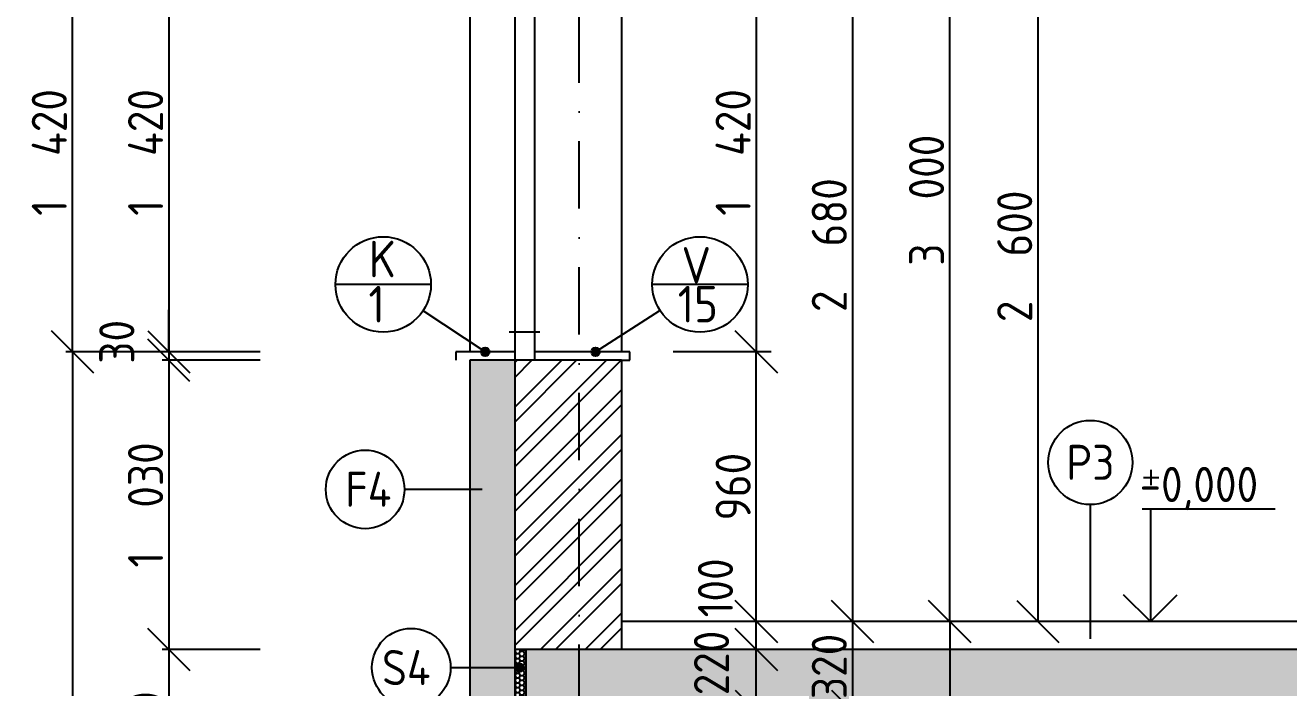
# Model space of a CAD drawing. Extents: x 3792242 to 5145247, y -1546315 to -1031918.
# Drawn here: x 3933995 to 3938496, y -1535880 to -1533521 of the extents above; entities that cross this region are included whole.
import ezdxf

# ---------------------------------------------------------------- set-up
doc = ezdxf.new("R2010")
doc.units = 0
doc.header["$MEASUREMENT"] = 0
doc.linetypes.add('BODKOCIARKOVANA_3', pattern=[5.6, 3, -1.3, 0, -1.3])
doc.layers.get('0').update_dxf_attribs({"linetype": 'CONTINUOUS'})
doc.layers.get('Defpoints').update_dxf_attribs({"color": 61, "linetype": 'CONTINUOUS'})
for name, color, linetype in [('KÓTY', 4, 'CONTINUOUS'), ('MÚRY', 1, 'CONTINUOUS'), ('OKNÁ', 143, 'CONTINUOUS'), ('osi', 253, 'CONTINUOUS'), ('TENKÁ', 7, 'CONTINUOUS'), ('ŠRAFY', 82, 'CONTINUOUS'), ('šrafy-múry', 8, 'CONTINUOUS')]:
    doc.layers.add(name, color=color, linetype=linetype)
doc.styles.add('STYLE1', font='isocp.shx')
doc.dimstyles.new('STANDARD-50', dxfattribs={"dimtxt": 125, "dimasz": 150, "dimexe": 10, "dimexo": 200, "dimgap": 20, "dimtad": 1, "dimdsep": 46, "dimlunit": 6, "dimtxsty": 'STYLE1', "dimblk1": 'OBLIQUE', "dimblk2": 'OBLIQUE', "dimsah": 1, "dimcen": 2.5, "dimse1": 1, "dimse2": 1, "dimadec": 0, "dimazin": 0, "dimtfac": 1, "dimtmove": 1, "dimatfit": 3, "dimldrblk": 'OBLIQUE', "dimfxl": 1, "dimtolj": 1, "dimtzin": 0, "dimarcsym": 0})

# ---------------------------------------------------------------- blocks, each defined once
blk = doc.blocks.new('_OBLIQUE')
at = {"color": 0, "linetype": 'ByBlock'}
blk.add_line((-0.5, -0.5), (0.5, 0.5), dxfattribs=at)
blk = doc.blocks.new('*D32093')
at = {"layer": 'Defpoints', "color": 0}
for p in [(3936119, -1533263.8), (3936119, -1534683.8), (3936599.5, -1534683.8)]:
    blk.add_point(p, dxfattribs=at)
at = {"layer": 'KÓTY', "color": 0, "lineweight": -2, "ltscale": 0.25}
blk.add_line((3936599.5, -1533263.8), (3936599.5, -1534683.8), dxfattribs=at)
at = {"layer": 'KÓTY', "color": 0, "linetype": 'ByBlock', "lineweight": -2, "xscale": 150, "yscale": 150, "zscale": 150}
for p, rotation in [((3936599.5, -1533263.8), 90), ((3936599.5, -1534683.8), 270)]:
    blk.add_blockref('_OBLIQUE', p, dxfattribs=dict(at, rotation=rotation))
at = {"layer": 'KÓTY', "color": 0, "insert": (3936517, -1533973.8), "char_height": 125, "attachment_point": 5, "rotation": 90, "style": 'STYLE1'}
blk.add_mtext('\\A1;1ﾠ420', dxfattribs=at)
blk = doc.blocks.new('*D32098')
at = {"layer": 'Defpoints', "color": 0}
for p in [(3936599.5, -1534683.8), (3936599.5, -1534683.8), (3936599.5, -1535643.8)]:
    blk.add_point(p, dxfattribs=at)
at = {"layer": 'KÓTY', "color": 0, "lineweight": -2, "ltscale": 0.25}
blk.add_line((3936599.5, -1535643.8), (3936599.5, -1534683.8), dxfattribs=at)
at = {"layer": 'KÓTY', "color": 0, "linetype": 'ByBlock', "lineweight": -2, "xscale": 150, "yscale": 150, "zscale": 150}
for p, rotation in [((3936599.5, -1534683.8), 90), ((3936599.5, -1535643.8), 270)]:
    blk.add_blockref('_OBLIQUE', p, dxfattribs=dict(at, rotation=rotation))
at = {"layer": 'KÓTY', "color": 0, "insert": (3936517, -1535163.8), "char_height": 125, "attachment_point": 5, "rotation": 90, "style": 'STYLE1'}
blk.add_mtext('\\A1;960', dxfattribs=at)
blk = doc.blocks.new('*D32103')
at = {"layer": 'Defpoints', "color": 0}
for p in [(3936119, -1535743.8), (3936599.5, -1535743.8), (3936119, -1535963.8)]:
    blk.add_point(p, dxfattribs=at)
at = {"layer": 'KÓTY', "color": 0, "lineweight": -2, "ltscale": 0.25}
blk.add_line((3936599.5, -1535963.8), (3936599.5, -1535743.8), dxfattribs=at)
at = {"layer": 'KÓTY', "color": 0, "linetype": 'ByBlock', "lineweight": -2, "xscale": 150, "yscale": 150, "zscale": 150}
for p, rotation in [((3936599.5, -1535743.8), 90), ((3936599.5, -1535963.8), 270)]:
    blk.add_blockref('_OBLIQUE', p, dxfattribs=dict(at, rotation=rotation))
at = {"layer": 'KÓTY', "color": 0, "insert": (3936440, -1535791.5), "char_height": 125, "attachment_point": 5, "rotation": 90, "style": 'STYLE1'}
blk.add_mtext('\\A1;220', dxfattribs=at)
blk = doc.blocks.new('*D32104')
at = {"layer": 'Defpoints', "color": 0}
for p in [(3936599.5, -1535643.8), (3936599.5, -1535643.8), (3936599.5, -1535743.8)]:
    blk.add_point(p, dxfattribs=at)
at = {"layer": 'KÓTY', "color": 0, "lineweight": -2, "ltscale": 0.25}
blk.add_line((3936599.5, -1535743.8), (3936599.5, -1535643.8), dxfattribs=at)
at = {"layer": 'KÓTY', "color": 0, "linetype": 'ByBlock', "lineweight": -2, "xscale": 150, "yscale": 150, "zscale": 150}
for p, rotation in [((3936599.5, -1535643.8), 90), ((3936599.5, -1535743.8), 270)]:
    blk.add_blockref('_OBLIQUE', p, dxfattribs=dict(at, rotation=rotation))
at = {"layer": 'KÓTY', "color": 0, "insert": (3936454, -1535524), "char_height": 125, "attachment_point": 5, "rotation": 90, "style": 'STYLE1'}
blk.add_mtext('\\A1;100', dxfattribs=at)
blk = doc.blocks.new('*D32111')
at = {"layer": 'Defpoints', "color": 0}
for p in [(3936599.5, -1532963.8), (3936599.5, -1535643.8), (3936942, -1535643.8)]:
    blk.add_point(p, dxfattribs=at)
at = {"layer": 'KÓTY', "color": 0, "lineweight": -2, "ltscale": 0.25}
blk.add_line((3936942, -1532963.8), (3936942, -1535643.8), dxfattribs=at)
at = {"layer": 'KÓTY', "color": 0, "linetype": 'ByBlock', "lineweight": -2, "xscale": 150, "yscale": 150, "zscale": 150}
for p, rotation in [((3936942, -1532963.8), 90), ((3936942, -1535643.8), 270)]:
    blk.add_blockref('_OBLIQUE', p, dxfattribs=dict(at, rotation=rotation))
at = {"layer": 'KÓTY', "color": 0, "insert": (3936859.5, -1534303.8), "char_height": 125, "attachment_point": 5, "rotation": 90, "style": 'STYLE1'}
blk.add_mtext('\\A1;2ﾠ680', dxfattribs=at)
blk = doc.blocks.new('*D32112')
at = {"layer": 'Defpoints', "color": 0}
for p in [(3937263, -1533043.8), (3937263, -1535643.8), (3937602.5, -1535643.8)]:
    blk.add_point(p, dxfattribs=at)
at = {"layer": 'KÓTY', "color": 0, "lineweight": -2, "ltscale": 0.25}
blk.add_line((3937602.5, -1533043.8), (3937602.5, -1535643.8), dxfattribs=at)
at = {"layer": 'KÓTY', "color": 0, "linetype": 'ByBlock', "lineweight": -2, "xscale": 150, "yscale": 150, "zscale": 150}
for p, rotation in [((3937602.5, -1533043.8), 90), ((3937602.5, -1535643.8), 270)]:
    blk.add_blockref('_OBLIQUE', p, dxfattribs=dict(at, rotation=rotation))
at = {"layer": 'KÓTY', "color": 0, "insert": (3937520, -1534343.8), "char_height": 125, "attachment_point": 5, "rotation": 90, "style": 'STYLE1'}
blk.add_mtext('\\A1;2ﾠ600', dxfattribs=at)
blk = doc.blocks.new('*D32114')
at = {"layer": 'Defpoints', "color": 0}
for p in [(3936954.5, -1532643.8), (3937288.5, -1532643.8), (3936954.5, -1535643.8)]:
    blk.add_point(p, dxfattribs=at)
at = {"layer": 'KÓTY', "color": 0, "lineweight": -2, "ltscale": 0.25}
blk.add_line((3937288.5, -1535643.8), (3937288.5, -1532643.8), dxfattribs=at)
at = {"layer": 'KÓTY', "color": 0, "linetype": 'ByBlock', "lineweight": -2, "xscale": 150, "yscale": 150, "zscale": 150}
for p, rotation in [((3937288.5, -1532643.8), 90), ((3937288.5, -1535643.8), 270)]:
    blk.add_blockref('_OBLIQUE', p, dxfattribs=dict(at, rotation=rotation))
at = {"layer": 'KÓTY', "color": 0, "insert": (3937206, -1534143.8), "char_height": 125, "attachment_point": 5, "rotation": 90, "style": 'STYLE1'}
blk.add_mtext('\\A1;3ﾠ000', dxfattribs=at)
blk = doc.blocks.new('*D32128')
at = {"layer": 'Defpoints', "color": 0}
for p in [(3936942, -1535643.8), (3936942, -1535963.8), (3936942, -1535963.8)]:
    blk.add_point(p, dxfattribs=at)
at = {"layer": 'KÓTY', "color": 0, "lineweight": -2, "ltscale": 0.25}
blk.add_line((3936942, -1535643.8), (3936942, -1535963.8), dxfattribs=at)
at = {"layer": 'KÓTY', "color": 0, "linetype": 'ByBlock', "lineweight": -2, "xscale": 150, "yscale": 150, "zscale": 150}
for p, rotation in [((3936942, -1535643.8), 90), ((3936942, -1535963.8), 270)]:
    blk.add_blockref('_OBLIQUE', p, dxfattribs=dict(at, rotation=rotation))
at = {"layer": 'KÓTY', "color": 0, "insert": (3936859.5, -1535803.8), "char_height": 125, "attachment_point": 5, "rotation": 90, "style": 'STYLE1'}
blk.add_mtext('\\A1;320', dxfattribs=at)
blk = doc.blocks.new('*D32133')
at = {"layer": 'Defpoints', "color": 0}
for p in [(3936119, -1535643.8), (3935989, -1539043.8), (3937288.5, -1539043.8)]:
    blk.add_point(p, dxfattribs=at)
at = {"layer": 'KÓTY', "color": 0, "lineweight": -2, "ltscale": 0.25}
blk.add_line((3937288.5, -1535643.8), (3937288.5, -1539043.8), dxfattribs=at)
at = {"layer": 'KÓTY', "color": 0, "linetype": 'ByBlock', "lineweight": -2, "xscale": 150, "yscale": 150, "zscale": 150}
for p, rotation in [((3937288.5, -1535643.8), 90), ((3937288.5, -1539043.8), 270)]:
    blk.add_blockref('_OBLIQUE', p, dxfattribs=dict(at, rotation=rotation))
at = {"layer": 'KÓTY', "color": 0, "insert": (3937206, -1537343.8), "char_height": 125, "attachment_point": 5, "rotation": 90, "style": 'STYLE1'}
blk.add_mtext('\\A1;3ﾠ400', dxfattribs=at)
blk = doc.blocks.new('*D49664')
at = {"layer": 'Defpoints', "color": 0}
for p in [(3936728.5, -1534683.8), (3934163.5, -1539133.8), (3936728.5, -1539133.8)]:
    blk.add_point(p, dxfattribs=at)
at = {"layer": 'KÓTY', "color": 0, "lineweight": -2, "ltscale": 0.25}
blk.add_line((3934163.5, -1534683.8), (3934163.5, -1539133.8), dxfattribs=at)
at = {"layer": 'KÓTY', "color": 0, "linetype": 'ByBlock', "lineweight": -2, "xscale": 150, "yscale": 150, "zscale": 150}
for p, rotation in [((3934163.5, -1534683.8), 90), ((3934163.5, -1539133.8), 270)]:
    blk.add_blockref('_OBLIQUE', p, dxfattribs=dict(at, rotation=rotation))
at = {"layer": 'KÓTY', "color": 0, "insert": (3934077.5, -1536179.5), "char_height": 125, "attachment_point": 5, "rotation": 90, "style": 'STYLE1'}
blk.add_mtext('\\A1;4ﾠ450', dxfattribs=at)
blk = doc.blocks.new('*D49665')
at = {"layer": 'Defpoints', "color": 0}
for p in [(3934163.5, -1533263.8), (3936728.5, -1533263.8), (3936728.5, -1534683.8)]:
    blk.add_point(p, dxfattribs=at)
at = {"layer": 'KÓTY', "color": 0, "lineweight": -2, "ltscale": 0.25}
blk.add_line((3934163.5, -1534683.8), (3934163.5, -1533263.8), dxfattribs=at)
at = {"layer": 'KÓTY', "color": 0, "linetype": 'ByBlock', "lineweight": -2, "xscale": 150, "yscale": 150, "zscale": 150}
for p, rotation in [((3934163.5, -1533263.8), 90), ((3934163.5, -1534683.8), 270)]:
    blk.add_blockref('_OBLIQUE', p, dxfattribs=dict(at, rotation=rotation))
at = {"layer": 'KÓTY', "color": 0, "insert": (3934081, -1533973.8), "char_height": 125, "attachment_point": 5, "rotation": 90, "style": 'STYLE1'}
blk.add_mtext('\\A1;1ﾠ420', dxfattribs=at)
blk = doc.blocks.new('*D49683')
at = {"layer": 'Defpoints', "color": 0}
for p in [(3936958.5, -1533263.8), (3934506.5, -1534683.8), (3936958.5, -1534683.8)]:
    blk.add_point(p, dxfattribs=at)
at = {"layer": 'KÓTY', "color": 0, "lineweight": -2, "ltscale": 0.25}
blk.add_line((3934506.5, -1533263.8), (3934506.5, -1534683.8), dxfattribs=at)
at = {"layer": 'KÓTY', "color": 0, "linetype": 'ByBlock', "lineweight": -2, "xscale": 150, "yscale": 150, "zscale": 150}
for p, rotation in [((3934506.5, -1533263.8), 90), ((3934506.5, -1534683.8), 270)]:
    blk.add_blockref('_OBLIQUE', p, dxfattribs=dict(at, rotation=rotation))
at = {"layer": 'KÓTY', "color": 0, "insert": (3934424, -1533973.8), "char_height": 125, "attachment_point": 5, "rotation": 90, "style": 'STYLE1'}
blk.add_mtext('\\A1;1ﾠ420', dxfattribs=at)
blk = doc.blocks.new('*D49684')
at = {"layer": 'Defpoints', "color": 0}
for p in [(3936958.5, -1534683.8), (3934506.5, -1534713.8), (3936958.5, -1534713.8)]:
    blk.add_point(p, dxfattribs=at)
at = {"layer": 'KÓTY', "color": 0, "lineweight": -2, "ltscale": 0.25}
for p, q in [((3934506.5, -1534683.8), (3934506.5, -1534533.8)), ((3934506.5, -1534683.8), (3934506.5, -1534713.8)), ((3934506.5, -1534713.8), (3934506.5, -1534863.8))]:
    blk.add_line(p, q, dxfattribs=at)
at = {"layer": 'KÓTY', "color": 0, "linetype": 'ByBlock', "lineweight": -2, "xscale": 150, "yscale": 150, "zscale": 150}
for p, rotation in [((3934506.5, -1534683.8), 270), ((3934506.5, -1534713.8), 90)]:
    blk.add_blockref('_OBLIQUE', p, dxfattribs=dict(at, rotation=rotation))
at = {"layer": 'KÓTY', "color": 0, "insert": (3934321.5, -1534648), "char_height": 125, "attachment_point": 5, "rotation": 90, "style": 'STYLE1'}
blk.add_mtext('\\A1;30', dxfattribs=at)
blk = doc.blocks.new('*D49685')
at = {"layer": 'Defpoints', "color": 0}
for p in [(3936958.5, -1534713.8), (3934506.5, -1535743.8), (3936928.5, -1535743.8)]:
    blk.add_point(p, dxfattribs=at)
at = {"layer": 'KÓTY', "color": 0, "lineweight": -2, "ltscale": 0.25}
blk.add_line((3934506.5, -1534713.8), (3934506.5, -1535743.8), dxfattribs=at)
at = {"layer": 'KÓTY', "color": 0, "linetype": 'ByBlock', "lineweight": -2, "xscale": 150, "yscale": 150, "zscale": 150}
for p, rotation in [((3934506.5, -1534713.8), 90), ((3934506.5, -1535743.8), 270)]:
    blk.add_blockref('_OBLIQUE', p, dxfattribs=dict(at, rotation=rotation))
at = {"layer": 'KÓTY', "color": 0, "insert": (3934424, -1535228.8), "char_height": 125, "attachment_point": 5, "rotation": 90, "style": 'STYLE1'}
blk.add_mtext('\\A1;1ﾠ030', dxfattribs=at)
blk = doc.blocks.new('*D49686')
at = {"layer": 'Defpoints', "color": 0}
for p in [(3936928.5, -1535743.8), (3934506.5, -1536283.8), (3936928.5, -1536283.8)]:
    blk.add_point(p, dxfattribs=at)
at = {"layer": 'KÓTY', "color": 0, "lineweight": -2, "ltscale": 0.25}
blk.add_line((3934506.5, -1535743.8), (3934506.5, -1536283.8), dxfattribs=at)
at = {"layer": 'KÓTY', "color": 0, "linetype": 'ByBlock', "lineweight": -2, "xscale": 150, "yscale": 150, "zscale": 150}
for p, rotation in [((3934506.5, -1535743.8), 90), ((3934506.5, -1536283.8), 270)]:
    blk.add_blockref('_OBLIQUE', p, dxfattribs=dict(at, rotation=rotation))
at = {"layer": 'KÓTY', "color": 0, "insert": (3934424, -1536013.8), "char_height": 125, "attachment_point": 5, "rotation": 90, "style": 'STYLE1'}
blk.add_mtext('\\A1;540', dxfattribs=at)

msp = doc.modelspace()

# ---------------------------------------------------------------- hatches: boundary and pattern name
at = {"layer": 'TENKÁ'}
h = msp.add_hatch(color=256, dxfattribs=at)
h.dxf.hatch_style = 1
h.paths.add_polyline_path([(3935634, -1534668.77, 2.41421356), (3935649, -1534683.77, 0.41421356)])
h = msp.add_hatch(color=256, dxfattribs=at)
h.dxf.hatch_style = 1
h.paths.add_polyline_path([(3936027, -1534668.77, 2.41421356), (3936042, -1534683.77, 0.41421356)])
h = msp.add_hatch(color=256, dxfattribs=at)
h.dxf.hatch_style = 1
h.paths.add_polyline_path([(3935756.5, -1535793.176, 2.41421356), (3935771.5, -1535808.176, 0.41421356)])
at = {"layer": 'ŠRAFY'}
h = msp.add_hatch(dxfattribs=at)
h.set_pattern_fill('HEX', color=256, scale=250)
h.set_pattern_definition([(0, (-507513.5, 0), (0, 54.12658774), [31.25, -62.5]), (120, (-507513.5, 0), (-46.875, -27.06329387), [31.25, -62.5]), (60, (-507482.25, 0), (-46.875, 27.06329387), [31.25, -62.5])])
h.paths.add_polyline_path([(3935579, -1539308.589, -0.05820634), (3935580.36, -1539313.77), (3935739, -1539313.77), (3935739, -1535963.77), (3935739, -1535743.77), (3935739, -1534713.77), (3935579, -1534713.77), (3935579, -1535173.481), (3935579, -1538833.77), (3935579, -1539133.77), (3935579, -1539189)])
h = msp.add_hatch(dxfattribs=at)
h.set_pattern_fill('ANSI32', color=256, scale=300)
h.paths.add_polyline_path([(3935739, -1535743.77), (3936119, -1535743.77), (3936119, -1535643.77), (3936119, -1534713.77), (3935739, -1534713.77)])
h = msp.add_hatch(dxfattribs=at)
h.set_pattern_fill('HONEY', color=256, scale=80)
h.set_pattern_definition([(0, (-507390, -32883.5), (15, 8.660254038), [10, -20]), (120, (-507390, -32883.5), (-15, 8.660254038), [10, -20]), (60, (-507390, -32883.5), (4e-15, 17.320508076), [-20, 10])])
h.paths.add_polyline_path([(3935779, -1535743.77), (3935739, -1535743.77), (3935739, -1535963.77), (3935779, -1535963.77)])
at = {"layer": 'šrafy-múry'}
h = msp.add_hatch(dxfattribs=at)
h.set_pattern_fill('ANSI36', color=253, scale=800, angle=360)
h.paths.add_polyline_path([(3949169, -1535963.77), (3949169, -1536363.77), (3949419, -1536363.77), (3949419, -1535963.77), (3950929, -1535963.77), (3950929, -1535793.77), (3949339, -1535793.77), (3949339, -1535743.77), (3935779, -1535743.77), (3935779, -1535963.77)])

# ---------------------------------------------------------------- linework, layer by layer
at = {"layer": 'KÓTY', "ltscale": 0.25}
for p, q in [((3934489.5, -1534683.77), (3934139.5, -1534683.77)), ((3934832.5, -1534683.77), (3934482.5, -1534683.77)), ((3936652.903, -1534683.77), (3936302.903, -1534683.77)), ((3934832.5, -1534713.77), (3934482.5, -1534713.77)), ((3934832.5, -1535743.77), (3934482.5, -1535743.77))]:
    msp.add_line(p, q, dxfattribs=at)
at = {"layer": 'MÚRY'}
for p, q in [((3935579, -1534713.77), (3935579, -1539133.77)), ((3936119, -1534713.77), (3935579, -1534713.77)), ((3936119, -1534713.77), (3936119, -1535643.77)), ((3939284, -1535643.77), (3936119, -1535643.77))]:
    msp.add_line(p, q, dxfattribs=at)
at = {"layer": 'OKNÁ', "ltscale": 0.25}
for p, q in [((3935739, -1533263.77), (3935739, -1534713.77)), ((3935809, -1533263.77), (3935809, -1534713.77)), ((3935829, -1534613.77), (3935719, -1534613.77)), ((3935623.5, -1535173.481), (3935346.139, -1535173.481)), ((3937789.5, -1535705.338), (3937789.5, -1535227.662)), ((3935510.5, -1535808.176), (3935756.5, -1535808.176))]:
    msp.add_line(p, q, dxfattribs=at)
for centre, radius in [((3937789.5, -1535077.662), 150), ((3935206.139, -1535173.481), 140), ((3935370.5, -1535808.176), 140)]:
    msp.add_circle(centre, radius, dxfattribs=at)
at = {"layer": 'osi', "linetype": 'BODKOCIARKOVANA_3', "ltscale": 80}
msp.add_line((3935969, -1542239.5), (3935969, -1519829.5), dxfattribs=at)
at = {"layer": 'TENKÁ'}
for p, q in [((3935579, -1533263.77), (3935579, -1534683.77)), ((3936119, -1533263.77), (3936119, -1534683.77)), ((3935634, -1534683.77), (3935412.435, -1534537.518)), ((3936027, -1534683.77), (3936256.133, -1534536.002)), ((3935739, -1534683.77), (3935529, -1534683.77)), ((3935529, -1534683.77), (3935529, -1534713.77)), ((3936149, -1534683.77), (3935809, -1534683.77)), ((3936149, -1534713.77), (3936149, -1534683.77)), ((3935739, -1534713.77), (3935739, -1539843.77)), ((3936119, -1534713.77), (3936149, -1534713.77)), ((3936119, -1535643.77), (3936119, -1535743.77)), ((3949339, -1535743.77), (3935739, -1535743.77)), ((3935779, -1535743.77), (3935779, -1535963.77))]:
    msp.add_line(p, q, dxfattribs=at)
at = {"layer": 'TENKÁ', "ltscale": 0.25}
for p, q in [((3935440.557, -1534443.867), (3935100.557, -1534443.867)), ((3936569, -1534443.867), (3936229, -1534443.867))]:
    msp.add_line(p, q, dxfattribs=at)
at = {"layer": 'TENKÁ', "linetype": 'ByBlock', "ltscale": 0.25}
for p, q in [((3937979.282, -1535131.015), (3938033.58, -1535131.015)), ((3938006.431, -1535158.164), (3938006.431, -1535103.866)), ((3938447.764, -1535243.77), (3937973.866, -1535243.77)), ((3938003.459, -1535243.77), (3938003.459, -1535643.77)), ((3938003.459, -1535643.77), (3937908, -1535548.311)), ((3938003.459, -1535643.77), (3938098.919, -1535548.311))]:
    msp.add_line(p, q, dxfattribs=at)
at = {"layer": 'TENKÁ', "ltscale": 0.25}
for centre in [(3935270.557, -1534443.867), (3936399, -1534443.867)]:
    msp.add_circle(centre, 170, dxfattribs=at)
at = {"layer": 'TENKÁ'}
for centre in [(3935634, -1534683.77), (3936027, -1534683.77), (3935756.5, -1535808.176)]:
    msp.add_circle(centre, 15, dxfattribs=at)

# ---------------------------------------------------------------- texts
at = {"layer": 'TENKÁ', "style": 'STYLE1'}
for s, p in [('K', (3935219.027, -1534418.367)), ('V', (3936332.97, -1534440.367)), ('1', (3935218.027, -1534579.003)), ('15', (3936319.47, -1534579.003))]:
    msp.add_text(s, height=130, dxfattribs=at).set_placement(p)
at = {"layer": 'TENKÁ', "ltscale": 0.25, "style": 'STYLE1'}
for s, p in [('P3', (3937703.696, -1535139.84)), ('-0,000', (3937964.802, -1535218.444)), ('F4', (3935134.834, -1535235.658)), ('S4', (3935266.196, -1535870.354))]:
    msp.add_text(s, height=125, dxfattribs=at).set_placement(p)

# ---------------------------------------------------------------- dimensions: what is measured, and where the dimension line sits
at = {"layer": 'KÓTY', "ltscale": 0.25}
for base, p1, p2, picture, middle in [((3937288.5, -1532643.77), (3936954.5, -1535643.77), (3936954.5, -1532643.77), '*D32114', (3937205.957, -1534143.77)), ((3936942, -1535643.77), (3936599.5, -1532963.77), (3936599.5, -1535643.77), '*D32111', (3936859.457, -1534303.77)), ((3937602.5, -1535643.77), (3937263, -1533043.77), (3937263, -1535643.77), '*D32112', (3937519.957, -1534343.77)), ((3934163.5, -1533263.77), (3936728.5, -1534683.77), (3936728.5, -1533263.77), '*D49665', (3934080.957, -1533973.77)), ((3934506.5, -1534683.77), (3936958.5, -1533263.77), (3936958.5, -1534683.77), '*D49683', (3934423.957, -1533973.77)), ((3934506.5, -1534713.77), (3936958.5, -1534683.77), (3936958.5, -1534713.77), '*D49684', (3934321.5, -1534648.02)), ((3934506.5, -1535743.77), (3936958.5, -1534713.77), (3936928.5, -1535743.77), '*D49685', (3934423.957, -1535228.77)), ((3937288.5, -1539043.77), (3936119, -1535643.77), (3935989, -1539043.77), '*D32133', (3937205.957, -1537343.77)), ((3936942, -1535963.77), (3936942, -1535643.77), (3936942, -1535963.77), '*D32128', (3936859.5, -1535803.77)), ((3934506.5, -1536283.77), (3936928.5, -1535743.77), (3936928.5, -1536283.77), '*D49686', (3934424, -1536013.77))]:
    dim = msp.add_linear_dim(base=base, p1=p1, p2=p2, angle=90, dimstyle='STANDARD-50', override={"dimtxsty": 'STYLE1', "dimldrblk": 'OBLIQUE'}, dxfattribs=at)
    dim.commit()
    dim.dimension.update_dxf_attribs({"geometry": picture, "text_midpoint": middle})
for p1, p2, picture, middle in [((3936119, -1533263.77), (3936119, -1534683.77), '*D32093', (3936516.957, -1533973.77)), ((3936599.5, -1535643.77), (3936599.5, -1534683.77), '*D32098', (3936517, -1535163.77))]:
    dim = msp.add_linear_dim(base=(3936599.5, -1534683.77), p1=p1, p2=p2, angle=90, dimstyle='STANDARD-50', dxfattribs=at)
    dim.commit()
    dim.dimension.update_dxf_attribs({"geometry": picture, "text_midpoint": middle})
dim = msp.add_linear_dim(base=(3934163.5, -1539133.77), p1=(3936728.5, -1534683.77), p2=(3936728.5, -1539133.77), angle=90, dimstyle='STANDARD-50', override={"dimtxsty": 'STYLE1', "dimldrblk": 'OBLIQUE'}, dxfattribs=at)
dim.commit()
dim.dimension.update_dxf_attribs({"geometry": '*D49664', "text_midpoint": (3934160, -1536179.5), "dimtype": 160})
for base, p1, p2, picture, middle in [((3936599.5, -1535643.77), (3936599.5, -1535743.77), (3936599.5, -1535643.77), '*D32104', (3936536.5, -1535524)), ((3936599.5, -1535743.77), (3936119, -1535963.77), (3936119, -1535743.77), '*D32103', (3936522.5, -1535791.5))]:
    dim = msp.add_linear_dim(base=base, p1=p1, p2=p2, angle=90, dimstyle='STANDARD-50', dxfattribs=at)
    dim.commit()
    dim.dimension.update_dxf_attribs({"geometry": picture, "text_midpoint": middle, "dimtype": 160})

doc.saveas('drawing.dxf')
